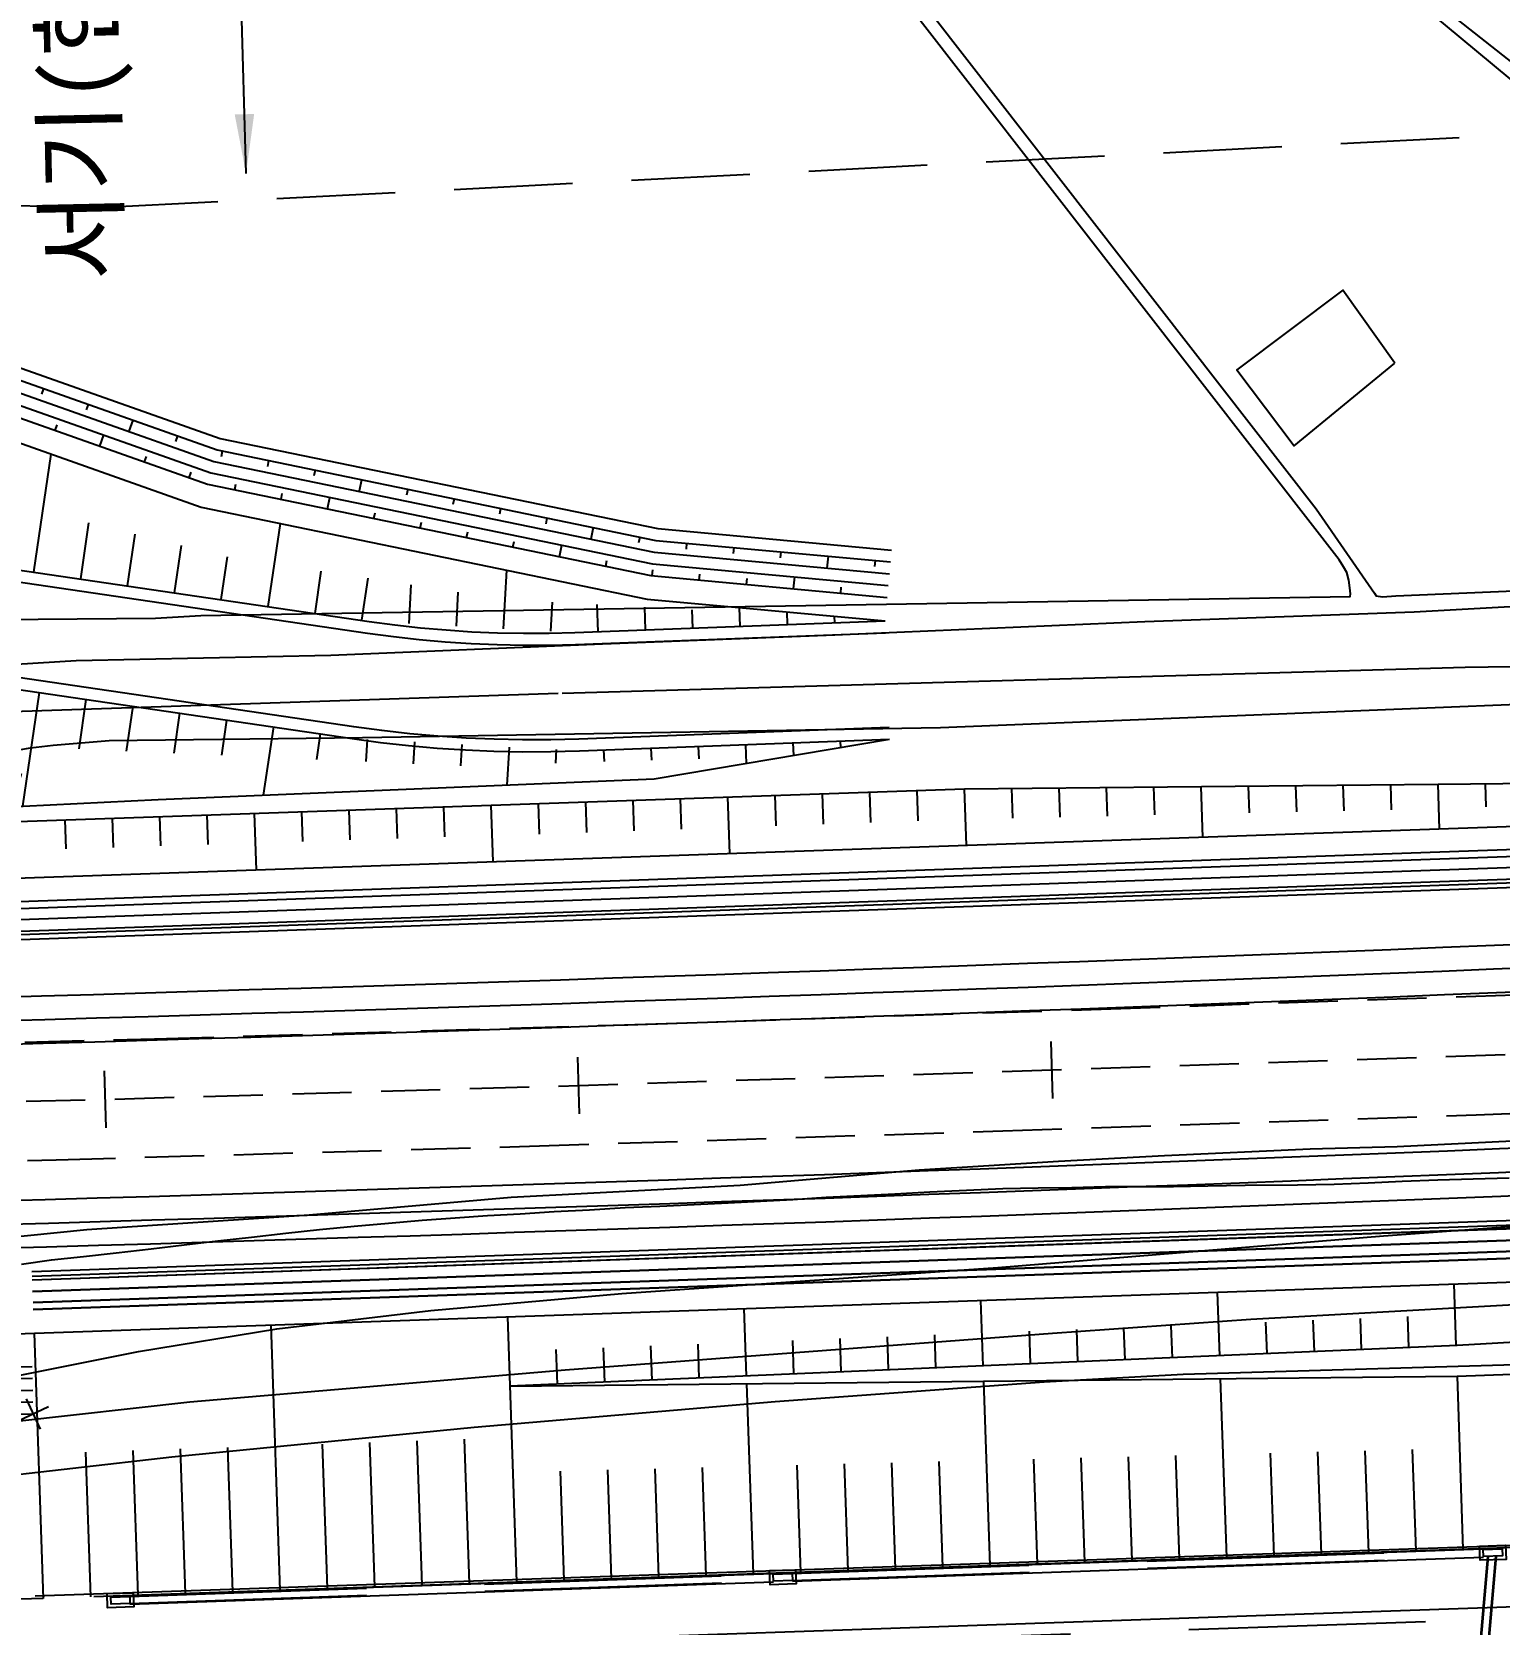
# Model space of a CAD drawing. Header units: millimetres. Extents: x 10470 to 11266, y 1103 to 1807.
# Drawn here: x 10817 to 10878.9, y 1455.4 to 1522.7 of the extents above; entities that cross this region are included whole.
import ezdxf
from ezdxf.xclip import XClip

# ---------------------------------------------------------------- set-up
doc = ezdxf.new("R2010")
doc.units = ezdxf.units.MM
doc.header["$LTSCALE"] = 10
doc.header["$MEASUREMENT"] = 0
doc.header["$XCLIPFRAME"] = 2
for name, pattern in [('DASHED', [0.75, 0.5, -0.25]), ('DASHEDX2', [1.5, 1, -0.5]), ('HIDDEN', [0.375, 0.25, -0.125])]:
    doc.linetypes.add(name, pattern=pattern)
for name, color, linetype in [('TN-CABL', 4, 'Continuous'), ('TN-LEAL', 1, 'Continuous'), ('TZ-BASE', 253, 'Continuous'), ('TZ-CABL', 4, 'Continuous')]:
    doc.layers.add(name, color=color, linetype=linetype)
doc.styles.get("Standard").update_dxf_attribs({"font": 'GulimChe.ttf'})
doc.linetypes.add('ZIGZAG', pattern='A,0.0001,-0.2,[131,ltypeshp.shx,S=0.2,R=0,X=-0.2,Y=0],-0.4,[131,ltypeshp.shx,S=0.2,R=180,X=0.2,Y=0],-0.2', length=0.8001)
doc.dimstyles.new('ISO-25', dxfattribs={"dimtxt": 2.5, "dimasz": 2.5, "dimexe": 1.25, "dimexo": 0.625, "dimtad": 1, "dimtxsty": 'Standard', "dimcen": 2.5, "dimadec": 0, "dimazin": 0, "dimtfac": 1, "dimtmove": 0, "dimatfit": 3, "dimfxl": 0, "dimarcsym": 0})

# ---------------------------------------------------------------- blocks, each defined once
blk = doc.blocks.new('JD-FGFJ5DTHFDFHDFHDFHDFH')
at = {"layer": 'TZ-BASE'}
for p, q in [((220.1163581715082, 32.32719841686776), (283.1766185598681, 10.03539541200735)), ((276.5149328290427, 15.04190737206955), (276.4316106788174, 14.80620115809143)), ((278.4005825404602, 14.37533017038368), (278.317260390264, 14.13962395646377)), ((277.0057433556358, 13.27744227153016), (277.0890655058611, 13.51314848550828)), ((280.2862322519068, 13.70875296881422), (280.1195879515144, 13.23734054085799)), ((278.8913930670533, 12.6108650699025), (279.0580373675039, 13.08227749785874)), ((282.1718819633825, 13.04217576712836), (282.0885598131281, 12.80646955320844)), ((276.1096725850657, 7.293825378001202), (276.8417072515876, 12.27478665567469)), ((280.7770427785581, 11.94428786827484), (280.8603649287543, 12.17999408225296)), ((284.0656517393654, 12.40477490588091), (284.0152270241815, 12.15991300996393)), ((282.6626924899756, 11.27771066664718), (282.7460146401718, 11.5134168806253)), ((286.0245469071087, 12.00137718446786), (285.9741221919539, 11.75651528855087)), ((287.9834420749103, 11.5979794630548), (287.9330173597264, 11.35311756713782)), ((284.5911857949395, 10.76507550111273), (284.6416105101234, 11.00993739708792)), ((289.9423372427118, 11.19458174164174), (289.8414878123149, 10.70485794974957)), ((291.9012324104842, 10.79118402022868), (291.8508076953003, 10.5463221243117)), ((286.550080962741, 10.36167777969968), (286.600505677925, 10.60653967567487)), ((288.5089761305135, 9.958280058286618), (288.6098255608813, 10.448003850237)), ((293.8601275782567, 10.38778629881563), (293.8097028630727, 10.14292440289864)), ((283.1766185598681, 10.03539541200735), (302.0164880718803, 6.155677621136419)), ((290.467871298315, 9.554882336873561), (290.5182960134989, 9.799744232848752)), ((295.8190227460291, 9.98438857740257), (295.7685980308743, 9.739526681485586)), ((297.7779179138306, 9.580990855989512), (297.7274931986467, 9.336128960130736)), ((278.088417131803, 7.003016129834577), (278.4358454861504, 9.367012343136594)), ((280.0671616785112, 6.712206881609745), (280.3874649320787, 8.891636594606098)), ((286.0033953186648, 5.839779137051664), (286.5188576657674, 9.347123950661626)), ((292.4267664660874, 9.151484615460504), (292.4771911813004, 9.396346511493903)), ((294.3856616338599, 8.748086894047447), (294.4360863490438, 8.992948790080845)), ((299.736813081603, 9.177593134576455), (299.6359636512643, 8.687869342742488)), ((301.6957082494046, 8.774195413163397), (301.6452835342207, 8.529333517304622)), ((282.0459062252485, 6.421397633443121), (282.3390843780653, 8.416260846075602)), ((296.3445568016323, 8.34468917263439), (296.3949815168162, 8.589551068667788)), ((298.3034519694629, 7.941291451221332), (298.4043013997725, 8.431015243229922)), ((303.6757911606692, 8.513431263854727), (303.6528623058985, 8.264484949235339)), ((305.6673616785265, 8.3300004255143), (305.6444328237267, 8.081054110894911)), ((307.6589321963838, 8.146569587173872), (307.636003341584, 7.897623272496276)), ((284.0246507719858, 6.130588385276496), (284.2907038240228, 7.940885097545106)), ((300.2623471372062, 7.537893729808275), (300.3127718523901, 7.782755625841673)), ((309.6505027141829, 7.963138748833444), (309.6046450046124, 7.465246119420044)), ((311.6420732320403, 7.779707910551224), (311.6191443772404, 7.53076159581542)), ((287.9821398654021, 5.548969888943247), (288.2444591216336, 7.333860847575124)), ((289.9608844121394, 5.258160640718415), (290.2213367704535, 7.030348722590134)), ((291.9550267938466, 5.120686670939904), (292.0435288151202, 6.750585642643273)), ((295.9491430203198, 4.903809818148147), (296.0834606838762, 7.377473339845892)), ((302.2222029723926, 7.140963116078638), (302.2451318271633, 7.389909430872649)), ((304.2137734902208, 6.95753227773821), (304.2367023450206, 7.206478592474014)), ((306.2053440080781, 6.774101439397782), (306.2282728628779, 7.023047754133586)), ((308.1969145258772, 6.590670600999147), (308.2427722354769, 7.088563230528962)), ((293.9520849070686, 5.012248244544026), (294.0299153336091, 6.44561361084925)), ((302.0164880718803, 6.155677621136419), (312.0581482684356, 5.230804446036927)), ((310.1884850437636, 6.407239762658719), (310.2114138985344, 6.656186077394523)), ((297.9462011335709, 4.795371391810477), (298.0130986310542, 6.027390285511501)), ((299.9440178461082, 4.777156982687302), (299.9012095390353, 5.920303272549063)), ((301.9426169819781, 4.852000111888628), (301.9068712244334, 5.806549192755483)), ((303.941216117877, 4.926843241089955), (303.9125329098024, 5.692795112903696)), ((305.939815253776, 5.001686370291281), (305.9100299530837, 5.797068350191694)), ((307.938414389675, 5.076529499492608), (307.9183586796862, 5.612094020296354)), ((309.9370135256031, 5.151372628635727), (309.926687406376, 5.427119690401014)), ((311.935612661473, 5.226215757837053), (311.9350161330076, 5.242145360447466)), ((276.3294119414932, 2.207821601594333), (275.6246969073545, -2.587249530130066)), ((278.3081564882305, 1.917012353427708), (278.0008524247096, -0.1739673650008626)), ((280.2869010349386, 1.626203105261084), (280.0093423810322, -0.26238082483178)), ((282.2656455816468, 1.335393857094459), (282.0178323373548, -0.3507942847209051)), ((284.2443901283841, 1.044584608869627), (284.0263222936483, -0.4392077445518225)), ((286.2231346750923, 0.7537753607030027), (285.7997648435994, -2.126947142416611)), ((288.2018792218005, 0.4629661125363782), (288.0433022063226, -0.616034664271865)), ((290.1864704604377, 0.2303796036285348), (290.13551006536, -0.7081333750393242)), ((292.1835285736888, 0.1219411772326566), (292.1336801828002, -0.7960925569641404)), ((294.1805866869399, 0.01350275083677843), (294.1318503002403, -0.8840517388889566)), ((302.300877684087, -1.438999629986938), (312.2452560914098, 0.2343066063476726)), ((306.1683489751595, 0.006739839038345963), (306.1979325638385, -0.783255654212553)), ((308.1669481110293, 0.08158296823967248), (308.1868021228584, -0.4485954371048138)), ((310.1655472469574, 0.156426097440999), (310.1756716819364, -0.1139352201134898)), ((312.1641463828273, 0.2312692266423255), (312.1645412409853, 0.2207249969942495)), ((296.177644800191, -0.0949356755008921), (296.0906046551245, -1.697911978699267)), ((298.1747029134422, -0.2033741018967703), (298.1440470599919, -0.7679481457453221)), ((300.1725515674334, -0.2177895485074259), (300.1909356792748, -0.7087159749935381)), ((302.1711507033324, -0.1429464193643071), (302.1901710506354, -0.6508627778384835)), ((304.1697498392314, -0.06810329016298056), (304.1894064220251, -0.5930095806834288)), ((281.3619297990808, -2.311964820255525), (302.300877684087, -1.438999629986938)), ((295.4215323772805, -2.54580072913086, -1.894777028148174), (315.4096375444205, -1.853926350886468, -1.894777028148174)), ((311.4567127736809, -3.283566849422641, -1.894777028148174), (311.4120165109634, -1.992301226535346, -1.894777028148174)), ((313.4555232903804, -3.214379411714617, -1.894777028148174), (313.410827027692, -1.923113788827322, -1.894777028148174)), ((315.4096375444205, -1.853926350886468, -1.894777028148174), (335.4150336809689, -1.661584445275366, -1.894777028148174)), ((315.4926805486612, -4.253021266660653, -1.894777028148174), (315.4096375444205, -1.853926350886468, -1.894777028148174)), ((317.4537605452933, -3.093807044904679, -1.894777028148174), (317.4101771580172, -1.834692160366103, -1.894777028148174)), ((319.4534434638917, -3.049823113251477, -1.894777028148174), (319.410716771672, -1.815457969845738, -1.894777028148174)), ((321.4531263824611, -3.005839181772899, -1.894777028148174), (321.4112563853269, -1.796223779208958, -1.894777028148174)), ((323.4528093010013, -2.961855250177905, -1.894777028148174), (323.4117959990108, -1.776989588572178, -1.894777028148174)), ((325.4867331327987, -3.907084096572362, -1.894777028148174), (325.4123356126947, -1.757755397993606, -1.894777028148174)), ((327.4521751381981, -2.873887387046125, -1.894777028148174), (327.4128752263787, -1.738521207356825, -1.894777028148174)), ((329.4518580567674, -2.829903455509339, -1.894777028148174), (329.4134148400044, -1.719287016836461, -1.894777028148174)), ((331.4515409753076, -2.785919524088968, -1.894777028148174), (331.4139544536883, -1.700052826316096, -1.894777028148174)), ((333.4512238939351, -2.741935592435766, -1.894777028148174), (333.4144940673723, -1.680818635795731, -1.894777028148174)), ((335.4150336809689, -1.661584445275366, -1.894777028148174), (355.4204327627085, -1.469327617902309, -1.894777028148174)), ((335.48078571714, -3.561146926484071, -1.894777028148174), (335.4150336809689, -1.661584445275366, -1.894777028148174)), ((337.4492352525704, -2.61483713198686, -1.894777028148174), (337.4155735892127, -1.642358762386721, -1.894777028148174)), ((234.9078958818573, -4.540928763512056), (281.3619297990808, -2.311964820255525)), ((375.456996053952, -2.177398246305529, -1.894777028148174), (244.5349104806082, -6.709175060503185, -1.894777028148174)), ((275.4334301550698, -3.237760185613297, -1.894777028148174), (295.4215323772805, -2.54580072913086, -1.894777028148174)), ((291.467776564823, -3.951432608067989, -1.894777028148174), (291.4239119327976, -2.684192620334215, -1.894777028148174)), ((293.4667818256712, -3.887871287297457, -1.894777028148174), (293.4227221550536, -2.614996674703434, -1.894777028148174)), ((295.5045753802406, -4.944895606662612, -1.894777028148174), (295.4215323772805, -2.54580072913086, -1.894777028148174)), ((297.4650391566684, -3.767878914019093, -1.894777028148174), (297.42034289398, -2.476613291248213, -1.894777028148174)), ((299.4638496733969, -3.698691476369277, -1.894777028148174), (299.4191534105921, -2.407425853365567, -1.894777028148174)), ((301.4626601900964, -3.629504038544837, -1.894777028148174), (301.417963927408, -2.338238415657543, -1.894777028148174)), ((303.461470706854, -3.560316600720398, -1.894777028148174), (303.4167744440492, -2.269050977774896, -1.894777028148174)), ((305.4986279644945, -4.598958436574321, -1.894777028148174), (305.415584960836, -2.199863540125079, -1.894777028148174)), ((307.459091740282, -3.42194172507152, -1.894777028148174), (307.4143954775645, -2.13067610230064, -1.894777028148174)), ((309.4579022569524, -3.352754287421703, -1.894777028148174), (309.4132059941767, -2.061488664301578, -1.894777028148174)), ((275.4872322000156, -6.614172366738785, -37.20396371787877), (376.2421340395813, -3.09425585338613, 0.3045787375004285)), ((277.4747397389729, -4.396361853752751, -1.894777028148174), (277.4322403772967, -3.168564240040723, -1.894777028148174)), ((279.473744999792, -4.332800532982219, -1.894777028148174), (279.4310505994945, -3.099368294235319, -1.894777028148174)), ((281.4727502606402, -4.269239212037064, -1.894777028148174), (281.4298608217796, -3.030172348720953, -1.894777028148174)), ((283.4717555214593, -4.205677891208325, -1.894777028148174), (283.4286710438901, -2.960976402915549, -1.894777028148174)), ((285.5105227959575, -5.290832776634488, -1.894777028148174), (285.4274812661461, -2.891780457284767, -1.894777028148174)), ((287.4697660432139, -4.078555249609053, -1.894777028148174), (287.4262914884603, -2.822584511595778, -1.894777028148174)), ((289.4687713040039, -4.014993928954937, -1.894777028148174), (289.425101710629, -2.753388566023204, -1.894777028148174)), ((275.4976143964159, -6.913993817055598, -37.20399799867231), (376.2270819471451, -3.394965861923993, 0.2950759039228567)), ((275.5135577211331, -7.374411880562548, -1.894777028148174), (376.2040166616207, -3.855763071274851, -1.894777028148174)), ((275.5304913515574, -7.863428410084452, -37.20410655459093), (376.1794169876957, -4.34721422183793, 0.2649835976546674)), ((275.5356824497867, -8.013339135213755, -37.2041236949725), (376.1718909413903, -4.497569226077758, 0.2602321808937841)), ((275.5426039139857, -8.21322010224685, -37.20414654883592), (376.1618562130607, -4.698042564908974, 0.2538969585119272)), ((319.1503833105962, -14.92830911302008), (319.0694592444052, -12.52967381465714)), ((299.1580503988662, -15.58064124925295), (299.0830787067243, -13.18181252555223)), ((279.1617705365061, -16.1673973716679), (279.0965958995512, -13.76828247925732)), ((276.0281295627938, -22.23443478991976), (375.9203221008065, -18.77578229550272)), ((276.0283750796516, -22.2415249288897, -37.20708331727375), (375.9721392332285, -18.78063896030653, -0.0009041805732294959)), ((276.0283766565553, -22.24157046736218, -37.20494958150433), (375.9664091297018, -18.78088297712384, -0.0009041840072177008)), ((276.03505100045, -22.43431498843711), (375.9272437544423, -18.97566248645307)), ((276.0352965172788, -22.44140512729064, -37.20708334720987), (375.9790617815161, -18.9805191202322, -0.0009037970334873078)), ((276.0352981204633, -22.44145142508205, -37.20494961142034), (375.9733317042992, -18.98076389625203, -0.000903800466018456)), ((276.0402420786559, -22.58422513707774), (375.9324349947274, -19.12557262962218)), ((276.0404875955137, -22.59131527598947, -37.20708336963872), (375.9842536927608, -19.13042924017645, -0.0009035093759166555)), ((276.0404892183724, -22.59136214305181, -37.20494963387592), (375.9785236352182, -19.13067458552541, -0.0009035128073553442)), ((276.0571756585559, -23.07324020657688), (375.9494028542249, -19.6155623292434)), ((276.0574211579515, -23.08032984210877, -1.894769832000121), (376.0012237453193, -19.62041886383668, -1.894769832000121)), ((276.057422847196, -23.08037862606579, -1.894777028148174), (375.9954937522707, -19.62066607025918, -1.894777028148174)), ((276.0731189073995, -23.53365607943852), (375.9653128496138, -20.07500353630167)), ((276.0733661720005, -23.54079669131897, -37.20494977601879), (376.0114058644685, -20.0801089508459, -0.0009016909618702049)), ((276.0835010638693, -23.8334763768944), (375.9756953301257, -20.37482382269809)), ((276.0837483678479, -23.84061812749133, -37.20494982090789), (376.0217897263938, -20.37993032950908, -0.0009011156445724031)), ((252.5770357617293, -25.65521958580939, -45.96870400448926), (375.340544794657, -21.40412388736149, -0.2673923998267162)), ((276.1610291246325, -35.93122724397108), (716.2437765466748, -20.84172438236419)), ((336.0812052597757, -22.76360937888967), (336.1711967131705, -25.3620031074388)), ((316.0936065900605, -23.45574660599232), (316.1893863122968, -26.22126955876593)), ((326.0874059248599, -23.10967799235368), (326.18029151269, -25.79163633298595)), ((296.1060079201416, -24.14788383303676), (296.4938137821155, -35.34530627750792)), ((306.0998072551156, -23.80181521951454), (306.1984811118455, -26.65090278431308)), ((334.1277305328986, -24.14037642703624), (334.1730156730628, -25.44792975240853)), ((276.1184092504263, -24.84002106002299), (276.5062186804134, -36.03754653048236)), ((286.1122085853422, -24.49395244661719), (286.5000162312645, -35.69142640387872)), ((318.1399669046223, -24.76093789824517), (318.1875673522882, -26.13534291356336)), ((320.1384373582259, -24.68336771446047), (320.1857483925123, -26.0494162683608)), ((322.1369078116841, -24.60579753055936), (322.1839294324454, -25.96348962310003)), ((324.1353782651713, -24.52822734660003), (324.1821104725241, -25.87756297818851)), ((328.1323191725533, -24.37308697862318), (328.1784725529142, -25.70570968772518)), ((330.1307896259532, -24.29551679495489), (330.1766535928473, -25.61978304281365)), ((332.1292600794404, -24.21794661093736), (332.174834632955, -25.53385639761109)), ((298.1552623693424, -25.53663973754738), (298.2057569515018, -26.99460936489049)), ((300.1537328229169, -25.45906955370447), (300.2039379916387, -26.9086827194551)), ((302.1522032764624, -25.38149936951231), (302.2021190316882, -26.82275607448537)), ((304.1506737299205, -25.30392918584403), (304.2003000717959, -26.73682942957385)), ((308.1476146370405, -25.14878881786717), (308.1966621519823, -26.56497613911051)), ((310.1460850905278, -25.07121863408247), (310.1948431920318, -26.47904949414078)), ((312.1445555441314, -24.99364845018135), (312.1930242321105, -26.39312284893822)), ((314.1430259976187, -24.91607826622203), (314.1912052721891, -26.30719620373566)), ((316.2117107729428, -26.86586119851563), (316.481408883672, -34.65306602464989)), ((326.2137782037025, -26.75852379290154), (326.4752064344939, -34.30694589816267)), ((336.2158456343459, -26.65118638705462), (336.4690039853449, -33.96082577185007)), ((306.2096433421539, -26.97319860424614), (306.4876113327919, -34.9991861510789)), ((288.2875656603719, -29.52376825368265), (288.4987757414929, -35.62220237852307)), ((290.2863253489777, -29.45454937958857), (290.4975352515758, -35.55297835334204)), ((292.2850850375253, -29.38533050561091), (292.4962947616877, -35.4837543280446)), ((294.2838447260729, -29.31611163174966), (294.4950542719162, -35.41453030268895)), ((278.2937672175176, -29.86986262362916), (278.504978190671, -35.96832250518491)), ((280.2925269060943, -29.80064374970971), (280.5037377007247, -35.89909847971285)), ((282.2912865947001, -29.73142487584846), (282.5024972109532, -35.82987445453182)), ((284.2900462832185, -29.66220600163797), (284.5012567210943, -35.76065042923437)), ((318.3270028607803, -30.1613735781284), (318.4801683939295, -34.58384199929424)), ((320.3264056560874, -30.11072362650884), (320.4789279039542, -34.51461797399679)), ((322.325808451249, -30.0600736750639), (322.4776874142699, -34.44539394864114)), ((324.3252112464688, -30.00942372367717), (324.4764469243237, -34.37616992357653)), ((328.3240168370539, -29.90812382061267), (328.4739659447223, -34.23772187286522)), ((330.3234196323028, -29.85747386922594), (330.4727254549507, -34.16849784750957)), ((332.3228224273771, -29.80682391766459), (332.4714849650045, -34.09927382221213)), ((334.3222252227424, -29.75617396627786), (334.4702444751165, -34.03004979691468)), ((298.3329749083787, -30.66787309286883), (298.4925732922275, -35.27608225221047)), ((300.3323777036567, -30.61722314130748), (300.4913328024559, -35.20685822691303)), ((302.3317804988765, -30.56657318974612), (302.4900923125097, -35.13763420161558)), ((304.3311832941545, -30.5159232384176), (304.4888518226799, -35.06841017631814)), ((308.3299888846523, -30.4146233353531), (308.4863708430494, -34.92996212578146)), ((310.3293916799012, -30.36397338390816), (310.4851303532487, -34.86073810048401)), ((312.3287944749754, -30.31332343252143), (312.4838898634189, -34.79151407512836)), ((314.3281972703699, -30.26267348096007), (314.4826493734436, -34.72229004994733)), ((278.6370630763413, -35.96374794415897), (374.7634892106871, -32.63455395156052)), ((308.1383936630446, -34.95498936745571), (337.3228105595917, -33.94436182640493)), ((337.5085262232751, -34.26812847913243), (336.8079546079098, -42.29716505215038)), ((337.8709892342158, -34.25557674141601), (337.170417618705, -42.28461331594735)), ((308.1530718712602, -35.31469686119817), (337.3352695361245, -34.30414616991766)), ((280.1555099961115, -35.92400900064968), (307.3399606138701, -34.98263831814984)), ((280.1679689725861, -36.28379334433703), (307.3524195903738, -35.34242266177898)), ((276.5062186804134, -36.03754653048236), (257.2609272795962, -36.70407821261324))]:
    blk.add_line(p, q, dxfattribs=at)
at = {"layer": 'TZ-BASE', "linetype": 'DASHED'}
blk.add_line((278.8839919328748, 22.68157847237308), (339.4971600135905, 25.80659521964844), dxfattribs=at)
at = {"layer": 'TZ-BASE', "linetype": 'ByBlock'}
for p, q in [((336.5600436829263, 3.267769299563952), (298.4182136458694, 2.165669919457287, -1.667480980975645)), ((298.2502290020639, 2.163659900310449, -1.667480980975645), (275.1846711239778, 1.398059989849571, -1.667480980975645))]:
    blk.add_line(p, q, dxfattribs=at)
at = {"layer": 'TZ-BASE', "linetype": 'Continuous'}
blk.add_line((250.0036235533189, -39.44960681837983), (561.2995417564234, -28.66973651119042), dxfattribs=at)
at = {"layer": 'TZ-BASE', "linetype": 'DASHEDX2'}
for p, q in [((249.9387488980137, -39.95215306594037), (561.6053432207846, -29.15944661083631)), ((308.139431911055, -34.98497139610117), (337.3238488075731, -33.97434385499218)), ((308.1520336232497, -35.28471483255271), (337.3342312881141, -34.2741641413304)), ((337.5387314741965, -34.26708250108641), (336.838159858773, -42.29611907422077)), ((337.8407839832944, -34.25662271952024), (337.1402123678126, -42.28565929399338)), ((280.1565482441511, -35.95399102941155), (307.3409988619387, -35.0126203467953)), ((280.1669307245756, -36.25381131574977), (307.3513813423342, -35.31244063319173))]:
    blk.add_line(p, q, dxfattribs=at)
at = {"layer": 'TZ-BASE', "linetype": 'Continuous'}
for points in [[(209.2002506052086, 64.38012591667939, 0.2635156737424295), (203.5786305908696, 57.38727033365285), (204.9036262563604, 21.38882438966539, 0.3616562070515888), (209.173219680757, 16.62587360816542), (290.2032211101614, 4.717174309364054, 0.04587018959531122), (298.9788781673415, 4.240664169075899), (312.0768590507214, 4.731154662091285)], [(312.226545309124, 0.733956390293315), (299.1285644257441, 0.2434658972779289, -0.04587018959528364), (289.6216026137699, 0.7596852159476839), (211.1509322564816, 12.29224847111618, 0.4687995322443215), (205.4272925911355, 7.161476519075222), (205.446148038056, 6.649198020750191, 0.1057865433027315), (215.4958297232806, -33.10975777119165), (247.0754559273482, -97.11144910688745)]]:
    blk.add_lwpolyline(points, format="xyb", dxfattribs=at)
at = {"layer": 'TZ-BASE'}
for points in [[(209.2002506052086, 64.38012591667939, 0.211779358105244), (204.0782922453946, 57.40566139214206), (205.403287910478, 21.40721544832923, 0.3616562070548531), (209.2459219924931, 17.12055974494433), (290.2759234221885, 5.211860446084756, 0.04587018959527966), (298.9601673850557, 4.740313953079749), (312.0581482684356, 5.230804446036927)], [(211.0796499766002, 11.79735363728832), (289.5489003017428, 0.2649990792851895, 0.04587018959531245), (299.1472752080299, -0.2561838866677135), (312.2452560914098, 0.2343066063476726)]]:
    blk.add_lwpolyline(points, format="xyb", dxfattribs=at)
for points in [[(211.6380323560734, 55.90566264186054), (218.3818948764529, 47.29433894745307), (222.5091269209806, 34.66328177112155), (283.9828602822963, 12.9323160945205), (302.4579740459158, 9.127712909132242), (312.3332945259463, 8.218160222750157)], [(210.8507299940684, 55.28909554023994), (217.4860363467596, 46.81638859503437), (221.7115373377746, 33.88458731974242), (283.7141130412056, 11.96667586709373), (302.3108120549005, 8.137034479877912), (312.241579106776, 7.22237496386515)], [(211.2443811750563, 55.59737909102114), (217.9339656116208, 47.05536377121462), (222.1103321294358, 34.27393454540288), (283.8484866619401, 12.44949598074891), (302.3843930503645, 8.63237369444687), (312.2874368163466, 7.72026759327855)], [(210.0634276320634, 54.67252843856113), (216.5901778169791, 46.33843824261567), (220.9139477547142, 33.10589286824688), (283.4453658003767, 11.00103563955054), (302.1636500628374, 7.146356050565373), (312.1498636876058, 6.226589704980142)], [(210.4570788130513, 54.98081198940054), (217.0381070819567, 46.57741341856308), (221.312742546259, 33.49524009402376), (283.579739421315, 11.48385575314751), (302.2372310587089, 7.641695265250746), (312.1957213972055, 6.724482334393542)], [(375.239856905886, -23.11770213994896), (336.2207141303807, -25.35987373808166)], [(336.2207141303807, -25.35987373808166), (296.2075759114814, -27.08053600986023), (336.215845634375, -26.65118638711283), (375.1335422215925, -25.24165199132403)], [(276.0485005897644, -26.7568532161531), (259.4901144301984, -27.10927337169414), (238.6864934100886, -29.08785522682592), (238.8292959648825, -35.45606162684271)], [(276.0697792553692, -27.75662679964444), (259.5481723890989, -28.10826416371856), (239.7070936362143, -29.99530096218223), (239.8290446351748, -35.43364296527579)]]:
    blk.add_lwpolyline(points, dxfattribs=at)
at = {"layer": 'TZ-BASE', "linetype": 'DASHED', "flags": 128}
blk.add_lwpolyline([(278.8839919328166, 22.68157847225666, -0.0006973132636917679), (275.522566060652, 22.75608406425454, -0.003866644696444383)], format="xyb", dxfattribs=at)
at = {"layer": 'TZ-BASE', "elevation": 37.24095084648012, "flags": 128}
blk.add_lwpolyline([(333.5863827259163, 16.11670561908977), (331.3952221504587, 19.19134975381894), (326.9151113443659, 15.83377369859954), (329.3441878366575, 12.62675534503069), (333.5863827259163, 16.11670561908977)], dxfattribs=at)
at = {"layer": 'TZ-BASE', "linetype": 'ByBlock'}
blk.add_lwpolyline([(612.3343938392645, 16.46805252146441), (574.9131389166578, 15.2064550066716), (555.2515713138564, 8.048389254545327), (475.3027566473174, 5.28096199646825), (399.2944385059527, 4.170869663183112), (376.3862793442095, 3.836298757407349), (336.5600436829263, 3.267769299563952), (336.5600436829263, 3.267769299563952)], dxfattribs=at)
at = {"layer": 'TZ-BASE', "linetype": 'HIDDEN'}
for points in [[(275.726630553545, -12.55151212017518), (281.206117073918, -12.41347433015471), (301.1971867024549, -11.81628661212744), (321.1863357422117, -11.15769143000944), (339.4334832919412, -10.53006163350074), (375.640133545181, -9.276610170083586), (715.4360561066424, 2.489819311653264)], [(275.8339698048949, -17.54935575305717), (277.0522097063658, -17.52049341722159), (297.0439127404243, -16.94499870168511), (317.0334931726684, -16.29968410229776), (337.0218209259911, -15.61652063479414), (340.699594770791, -15.48923161131097), (375.8130740768393, -14.27362472406821)]]:
    blk.add_lwpolyline(points, dxfattribs=at)
at = {"layer": 'TZ-BASE', "lineweight": -3, "ltscale": 5}
for points in [[(276.080418588157, -28.25651359150652), (259.57720136852, -28.60775955975987), (240.2173937492189, -30.44902382988948), (240.2173937492189, -30.44902382988948), (218.365308907174, -23.1987363139051), (218.2904985737114, -9.097299785586074), (225.9584623776027, 1.01935994240921), (254.1633408970374, -3.125813587452285)], [(276.7213482919615, -27.95783464214765), (275.4394888843526, -28.55519254080718)], [(275.7817396388273, -27.61558388767298), (276.3790975374868, -28.89744329528185)]]:
    blk.add_lwpolyline(points, dxfattribs=at)
at = {"layer": 'TZ-BASE', "linetype": 'HIDDEN', "flags": 128}
blk.add_lwpolyline([(275.7802852111054, -15.04973700374831), (279.1291832174466, -14.96783992496785), (299.1205645533919, -14.38122688786825), (319.1099212780246, -13.7289914637804), (339.0981583875255, -13.04317075031577), (340.0665189483261, -13.00964732066495), (375.7266038110247, -11.7751174470759), (402.9150892994658, -10.83251512347488), (502.8551699695236, -7.371261356864125), (601.596017642878, -3.951540974085219), (701.5358397138189, -0.4842047475394793), (715.5222519703675, -5.707726813852787e-06)], dxfattribs=at)
at = {"layer": 'TZ-BASE'}
for points, elevation in [([(256.4795131240971, -39.49290755030233), (259.2798592544568, -35.32755806023488), (260.7817854079476, -33.48337754589738), (262.0357024279947, -32.16152891441016), (263.1447231585626, -31.16599279304501), (264.3759095908899, -30.27246867027134), (265.797564290755, -29.44911416666582), (267.3756204002129, -28.70985086890869), (269.4638974252448, -27.98426871345146), (274.0390206573938, -26.90327245183289), (280.5242876923003, -25.61189039197052), (286.3659126877028, -24.66136751987506), (292.8772154776088, -23.88344579772092), (300.9400722817518, -23.16625105316052), (316.8211744588334, -22.06587855436374), (333.1058915626199, -20.73321287549334), (353.3003041078919, -19.24088909546845), (372.5058102463372, -18.04063553031301), (386.009620792669, -17.32050927571254), (401.6731710999738, -16.76412772206822), (411.8120100774395, -16.50120584492106), (422.7893364320043, -16.29420774488244), (444.439957633731, -16.12430322484579)], 35.99999999999999), ([(256.6184388841502, -40.78370050468948), (257.4754136478878, -39.47020989574958), (259.150354632322, -37.22384259838145), (260.5536416147079, -35.52252828580095), (262.0361447570904, -34.02627310785465), (263.6577540323487, -32.59642473346321), (265.0174539507134, -31.53998237458291), (266.1646433269198, -30.81465184822446), (267.4008740109275, -30.25164853030583), (269.1166305710212, -29.69226425111992), (271.5471474032383, -29.14669128990499), (275.3895192640484, -28.56164432142396), (282.7015096970426, -27.74393589643296), (298.5520781881351, -26.39362750761211), (319.1358108845307, -24.83550376701169), (327.5016928197001, -24.25194566184655), (342.695370418136, -23.40996426856145), (380.0383233454777, -21.83324107748922), (403.1254103155807, -21.11284837208223), (419.0266730587755, -20.8209045191179), (455.7129851947248, -19.62300256663002)], 36.99999999999999), ([(261.0573797314428, -37.73515680676792), (262.5540368003421, -35.92357743141474), (263.4877859846747, -34.96259447804186), (264.4433014747628, -34.12485090142582), (265.4840313097229, -33.37130079680355), (266.6648757680086, -32.71096369397128), (268.1444804099447, -32.12395987747004), (270.1324948706315, -31.58743087586481), (273.5588092763792, -31.01410278101685), (281.929449887044, -30.061027268006), (294.7063709082722, -28.80823050497565), (307.4206511621596, -27.72678132291185), (318.7784438236558, -26.90255702898139), (324.6527926972194, -26.57293583906721), (357.0679986442556, -25.6303468895494), (362.7640106179169, -25.48403914715163), (374.5958255833248, -24.89537330064923), (395.4728485297528, -23.54383034165949), (405.7699064558547, -22.86784434533911), (413.6269933756848, -22.37990257062484), (420.3911715023569, -22.05268817004981), (428.1404003884236, -21.81924729089951)], 37.99999999999999)]:
    blk.add_lwpolyline(points, dxfattribs=dict(at, elevation=elevation))
at = {"layer": 'TZ-BASE', "flags": 128}
for points in [[(276.0378612569475, -26.25696642434923), (259.4610854507482, -26.60977797565283), (238.1761932970257, -28.63413235917687), (238.32942162978, -35.46727095765527)], [(276.0591399225523, -27.25674000789877), (259.5191434096487, -27.60876876767725), (239.1967935231514, -29.54157809453318), (239.3291703000141, -35.44485229608836)]]:
    blk.add_lwpolyline(points, dxfattribs=at)
at = {"layer": 'TZ-BASE', "linetype": 'Continuous'}
for points in [[(337.1665240861184, -33.82970194483642), (338.265895250428, -33.79163180221803), (338.2910986746137, -34.39111867517931), (337.191727510246, -34.42918881797232), (337.1665240860311, -33.82970194483642)], [(337.322739191819, -33.97438228002284), (338.1222818567767, -33.94669490342494), (338.1348835689423, -34.24643833999289), (337.3353409038391, -34.27412571653258), (337.322739191819, -33.97438228002284)], [(307.1836741403968, -34.86797843658132), (308.2830453046772, -34.82990829396294), (308.3082487289212, -35.42939516692422), (307.2088775645243, -35.46746530971723), (307.1836741403094, -34.86797843658132)], [(307.3398892460391, -35.01265877182595), (308.1394319110259, -34.98497139528627), (308.1520336231915, -35.28471483179601), (307.3524909580592, -35.31240220821928), (307.3398892460391, -35.01265877182595)], [(279.1996808575641, -35.83703649556264), (280.2990520219028, -35.79896635306068), (280.3242554460885, -36.39845322602196), (279.2248842816916, -36.43652336881496), (279.1996808574768, -35.83703649567906)], [(279.3558959632355, -35.98171683086548), (280.1554386282223, -35.95402945426758), (280.1680403403589, -36.25377289095195), (279.3684976752847, -36.28146026743343), (279.3558959632355, -35.98171683086548)]]:
    blk.add_lwpolyline(points, dxfattribs=at)
at = {"layer": 'TZ-BASE'}
for points in [[(235.0625748859893, 19.31445967813488, 34.85799999999999), (243.401195906481, 5.304447241534945, 35.11599999999999), (243.9750377669989, 5.123501063731965, 35.14399999999999), (244.9124176417536, 5.021359150763601, 35.14399999999999), (246.5544810390857, 5.04576814849861, 35.14399999999999), (281.2468581246794, 5.347682285821065, 35.57299999999999), (283.1656993098441, 5.467438313586172, 35.57299999999999), (331.7065371327626, 6.261446147284005, 36.03099999999999), (331.7193969004729, 6.379003054229543, 36.08799999999999), (331.6841717041971, 6.633909283147659, 36.20199999999999), (331.6410176233621, 6.945341017737519, 36.23099999999999), (331.5655496778199, 7.282067300111521, 36.23099999999999), (331.4172734700551, 7.521115760086104, 36.23099999999999), (331.2332604088588, 7.813266736979131, 36.23099999999999), (303.1563598201901, 43.96488493506331, 35.88799999999999), (297.6497574821988, 50.19406912644627, 35.94499999999999), (297.3834993799392, 50.24317740486003, 35.94499999999999), (296.7283220460522, 50.18216379103251, 35.97399999999999), (259.3601344035997, 51.90796804253478, 36.11699999999999), (231.2300504794111, 53.43368309660582, 35.40199999999999)], [(362.1934638217208, 10.18199168448336, 36.24612139323107), (331.7729423531564, 34.15867591270944, 35.98781638973059), (312.2404478393437, 49.93115060997661, 35.90954214624559), (331.9905127088132, 50.30328318994725, 35.87040502450304), (346.8482613055967, 50.55896196159301, 35.85475017580608), (359.3159737875976, 51.1035842745332, 35.76082108362402), (370.2996042290179, 51.31934416014701, 35.77647593232108), (377.7366222281998, 51.43434103287291, 35.83126790276059), (382.5807798730093, 51.36592530243797, 35.82344047841206), (386.8015521724592, 51.26335241820198, 35.80778562971511), (392.3121942960133, 51.20674513437552, 35.76864850797255), (394.3582229444582, 50.94910435652127, 35.76082108362402), (394.8212336253782, 50.48448503989493, 35.76864850797255), (392.8396628101473, 48.45510653767269, 35.76864850797255), (389.0410624930519, 44.68569907353958, 35.6747194157906), (386.0182708689827, 40.98679602035554, 35.64340971839658), (381.0535285616061, 34.50310580420773, 35.73733881057853), (375.1159125399718, 26.44115808780771, 35.92519699494255), (369.7063880593923, 19.52027361432556, 36.15219230104912), (365.0672261518484, 13.459392342309, 36.16001972539754), (362.1934638217208, 10.18199168448336, 36.24612139323107)], [(360.1629979595309, 10.12228714674711, 36.11699999999999), (313.2867534171673, 49.02693111897679, 35.94499999999999), (313.0402877299057, 49.13698412920348, 35.94499999999999), (312.5274772708071, 49.29714165476616, 35.91599999999999), (311.6422036758158, 49.43493375158869, 35.91599999999999), (310.1697167955572, 49.43431140726898, 35.91599999999999), (298.8266703968402, 50.03848637867486, 36.05899999999999), (298.8426148353319, 49.92443913017632, 36.05899999999999), (298.9665927324968, 49.65316347510088, 36.05899999999999), (299.4328083345317, 49.19785697129555, 36.05899999999999), (300.2209575693996, 48.29577117529698, 36.05899999999999), (305.954302061873, 41.26020432310179, 35.91599999999999), (330.2724081812194, 9.962075708608609, 36.145), (332.7261620485224, 6.402346932678483, 36.002), (332.798631992744, 6.296228568593506, 36.03099999999999), (333.0658863321587, 6.247206959931646, 36.03099999999999), (333.635733954201, 6.296782030723989, 36.05899999999999), (346.6236551892362, 6.839375549810939, 36.08799999999999)], [(342.7643594899273, 6.064895699324552, 36.34581825458007), (334.4111963096366, 5.595350708230399, 36.24772153218009), (323.0242054131522, 5.199082405073568, 36.30903198368014), (309.9417050257907, 4.626937705208547, 36.27224571278008), (300.1213835301169, 4.243133490264881, 36.29676989338008), (288.6563548962586, 3.775895707192831, 36.02700390678012), (277.8910534564639, 3.551951342378743, 35.95343136498013), (277.8910534564639, 3.551951342378743, 35.95343136498013), (275.3788852886064, 3.390595995646436, 35.85533464258014), (273.7673098592786, 3.027087212423794, 35.85533464258014), (271.4217035936308, 2.292751141823828, 35.81854837168009), (269.2922896497184, 0.6702680919552222, 35.7695000104801), (267.2414505951165, -1.720818012370728, 35.75723792018015), (265.4518441785476, -4.858899534563534, 35.69592746868011), (262.952195086662, -10.03189521137392, 35.65914119778017), (260.7350810348871, -13.41811050183605, 35.58556865598006), (258.40470391704, -16.68190084933303, 35.2912784887801), (255.6329328957945, -19.7633020238718, 35.18091967608006), (252.8340424487833, -21.88479934050702, 35.04603668278013), (250.1241766597668, -23.19317210937152, 34.97246414098014), (246.1143675683415, -24.88992685033008, 34.8866295088801), (241.5594662485528, -26.6758588666562, 34.70269815438007), (237.8792285036179, -28.44475502090063, 34.64138770288013)], [(239.3052041948249, -32.46190094569465, 34.70269815438007), (243.0996266923612, -31.13635802658973, 34.67817397378008), (243.1118038754503, -31.13491751754191, 34.67817397378008), (247.7722468933207, -29.71927563665668, 34.8375811476801), (247.7722468933207, -29.71927563665668, 34.84984323798016), (247.7722468933207, -29.71927563665668, 34.84984323798016), (250.9994507032679, -28.60900335299084, 34.96020205068009), (254.8056475200865, -26.65234052418964, 35.02151250218014), (258.2425918465015, -24.18371717596892, 35.11960922458012), (261.7645078800269, -21.28522399696521, 35.40163730148015), (264.484939396556, -17.45669311657548, 35.34032684998009), (267.3352303194115, -11.69892406760482, 35.46294775298008), (269.981908967573, -5.681246930907946, 35.57330656568012), (272.1030460624315, -2.318732896295842, 35.81854837168009), (274.2875838862383, -0.6403385678422637, 35.95343136498013), (275.4721705030533, -0.2162124442402273, 35.95343136498013), (275.9671134893142, -0.1206200219457969, 35.95343136498013), (276.9169337834755, -0.008260313188657165, 35.96569345528007), (279.2893908990663, 0.1859581667231396, 36.00247972618012), (289.9917128029629, 0.3160191941424273, 36.10057644858011), (314.4028146542551, 0.7342310429667123, 36.37034243518007), (341.5621572170348, 1.823280603741296, 36.40712870608012)], [(275.5781150648836, -1.216181980387773, 35.75723792018015), (272.8503040728683, -10.30565889232093, 35.59783074628012), (269.7953815593792, -17.5693457138841, 35.30354057908016), (268.8466355690616, -19.36085049109533, 35.27901639848016), (268.413768761442, -20.18995492707472, 35.2667543081801), (268.5202321457036, -20.88117335457355, 35.25449221788016), (269.6207687421411, -21.20784535387065, 35.24223012758011), (272.0656358467531, -21.1038417944219, 35.27901639848016), (278.3484092972358, -20.45939708087826, 35.43842357238008), (287.7337520362344, -19.84305445075734, 35.52425820448013), (296.263676641247, -19.09329995687585, 35.61009283658006), (305.9342035209993, -18.5913923260523, 35.79402419108009), (313.5006901393062, -17.94326086656656, 36.00247972618012), (319.3846318484575, -17.58060045319144, 36.24772153218009), (323.8624354465574, -17.33488985162694, 36.24772153218009), (330.0150625858805, -17.05157339648576, 36.30903198368014), (333.6841974511335, -16.96326281991787, 36.32129407398008), (338.5574329499213, -16.72016466059722, 36.37034243518007)], [(275.5827665178804, -21.92253910325235, 34.71496024468012), (276.858489741775, -21.74693128257059, 34.71496024468012), (278.1994204092189, -21.6006524664117, 34.71496024468012), (279.5890598097176, -21.44861161377048, 34.71496024468012), (281.0624989840144, -21.27431001426885, 34.71496024468012), (282.4628750585834, -21.108651469287, 34.71496024468012), (283.8754283164744, -20.94155241531553, 34.71496024468012), (285.301599266706, -20.78519003541442, 34.71496024468012), (286.7506840745336, -20.61376945406664, 34.71496024468012), (288.178295533784, -20.46958425740013, 34.71496024468012), (289.6424385429418, -20.32107753364835, 34.71496024468012), (291.0851082037552, -20.19980619440321, 34.71496024468012), (292.5141601721989, -20.06779818108771, 34.72722233498006), (293.8973844256543, -19.96590657066554, 34.73948442528012), (295.2698720051267, -19.87763265240937, 34.77627069618006), (296.643800093676, -19.80153591762064, 34.82531905738016), (298.0771735893213, -19.70605945400894, 34.8621053282801), (299.5743140194681, -19.62773481151089, 34.8866295088801), (301.08219112386, -19.53579247661401, 34.89889159918015), (302.5442405131762, -19.47396654478507, 34.89889159918015), (303.9941127194616, -19.41358112188755, 34.89889159918015), (305.4303672333481, -19.34245902468683, 34.91115368948009), (306.8042953218392, -19.2663622898981, 34.92341577978016), (308.1660462270374, -19.19170606409898, 34.96020205068009), (309.5750653563009, -19.09911061858293, 34.99698832158015), (311.0356742366857, -19.02510750346119, 35.03377459248008), (312.4719287506014, -18.95398540643509, 35.07056086338014), (313.9447148142499, -18.8785417820327, 35.10734713428007), (315.492004486412, -18.80663228651974, 35.16865758578012), (317.0392941587197, -18.73472279089037, 35.20544385668006), (318.5300194419979, -18.70654739043675, 35.24223012758011), (319.9476816257229, -18.68701504467754, 35.2667543081801), (321.363903300371, -18.65530551556731, 35.27901639848016), (322.8073603597004, -18.64506933477242, 35.27901639848016), (324.2400807447266, -18.64845084643457, 35.2667543081801), (325.6942744782427, -18.62459697312443, 35.2667543081801), (327.2716805533564, -18.59851519251242, 35.2667543081801), (329.4802065381955, -18.58420773124089, 35.27901639848016), (331.0318177377922, -18.54882978537353, 35.2912784887801), (332.4695127607556, -18.48988487158203, 35.30354057908016), (333.9057672746712, -18.41876277449774, 35.32806475968015), (335.4057887228846, -18.36479249852709, 35.34032684998009), (336.8950734970567, -18.32443991495529, 35.34032684998009), (338.4208898209617, -18.27976580400718, 35.34032684998009)]]:
    blk.add_polyline3d(points, dxfattribs=at)
blk.add_text('서기(현)286km816.650', height=3, rotation=91.23037001971642, dxfattribs=at).set_placement((279.6780022825405, 19.61902618064778))

msp = doc.modelspace()

# ---------------------------------------------------------------- linework, layer by layer
at = {"layer": 'TN-CABL', "linetype": 'ZIGZAG', "ltscale": 0.5}
for points in [[(10782.54316069452, 1480.075370548131, 0.006712822603136351), (10922.40944779453, 1485.071354087804)], [(10782.66512150461, 1471.479873376853, 0.006718145642391482), (10922.64225456131, 1476.481308344531)]]:
    msp.add_lwpolyline(points, format="xyb", dxfattribs=at)
at = {"layer": 'TZ-CABL'}
for points in [[(10782.31248274889, 1481.070482803405, 0.006732822851703738), (10922.56853818729, 1486.080388755958)], [(10782.54316069452, 1480.075370548131, 0.006712822603136351), (10922.40944779453, 1485.071354087804)], [(10782.35651770692, 1479.070967583231, 0.006732865019705197), (10922.66727764748, 1484.082827564866)], [(10782.43444355654, 1472.474985632069, 0.006738935023263245), (10922.8177529784, 1477.491155266483)], [(10782.66512150461, 1471.479873376853, 0.006718145642391482), (10922.64225456131, 1476.481308344531)], [(10782.4784785199, 1470.475470412011, 0.006737407074985432), (10922.88383929753, 1475.491986536201)]]:
    msp.add_lwpolyline(points, format="xyb", dxfattribs=at)

# ---------------------------------------------------------------- block references
at = {"layer": 'TZ-BASE'}
ref = msp.add_blockref('JD-FGFJ5DTHFDFHDFHDFHDFH', (10540.9516858422, 1492.567761318422), dxfattribs=at)
XClip(ref).set_block_clipping_path([(718.117256032885, -74.95842903194716), (577.499839500204, -79.82774290052475), (262.26529291138286, -90.39144624059554), (-12.135603591013933, -74.01176910568029), (12.135603590984829, 74.01176910591312), (256.00508303262177, 59.47786273312522), (573.7128468014416, 70.12444510054775), (712.92724556147, 74.95848539448343)])

# ---------------------------------------------------------------- leaders
at = {"layer": 'TN-LEAL'}
msp.add_leader([(10826.02150351363, 1516.693486961665), (10825.73227549083, 1527.340132484633), (10860.14661650617, 1554.444486449485)], dimstyle='ISO-25', override={"dimgap": 1.25, "dimtad": 0}, dxfattribs=at)

doc.saveas('drawing.dxf')
